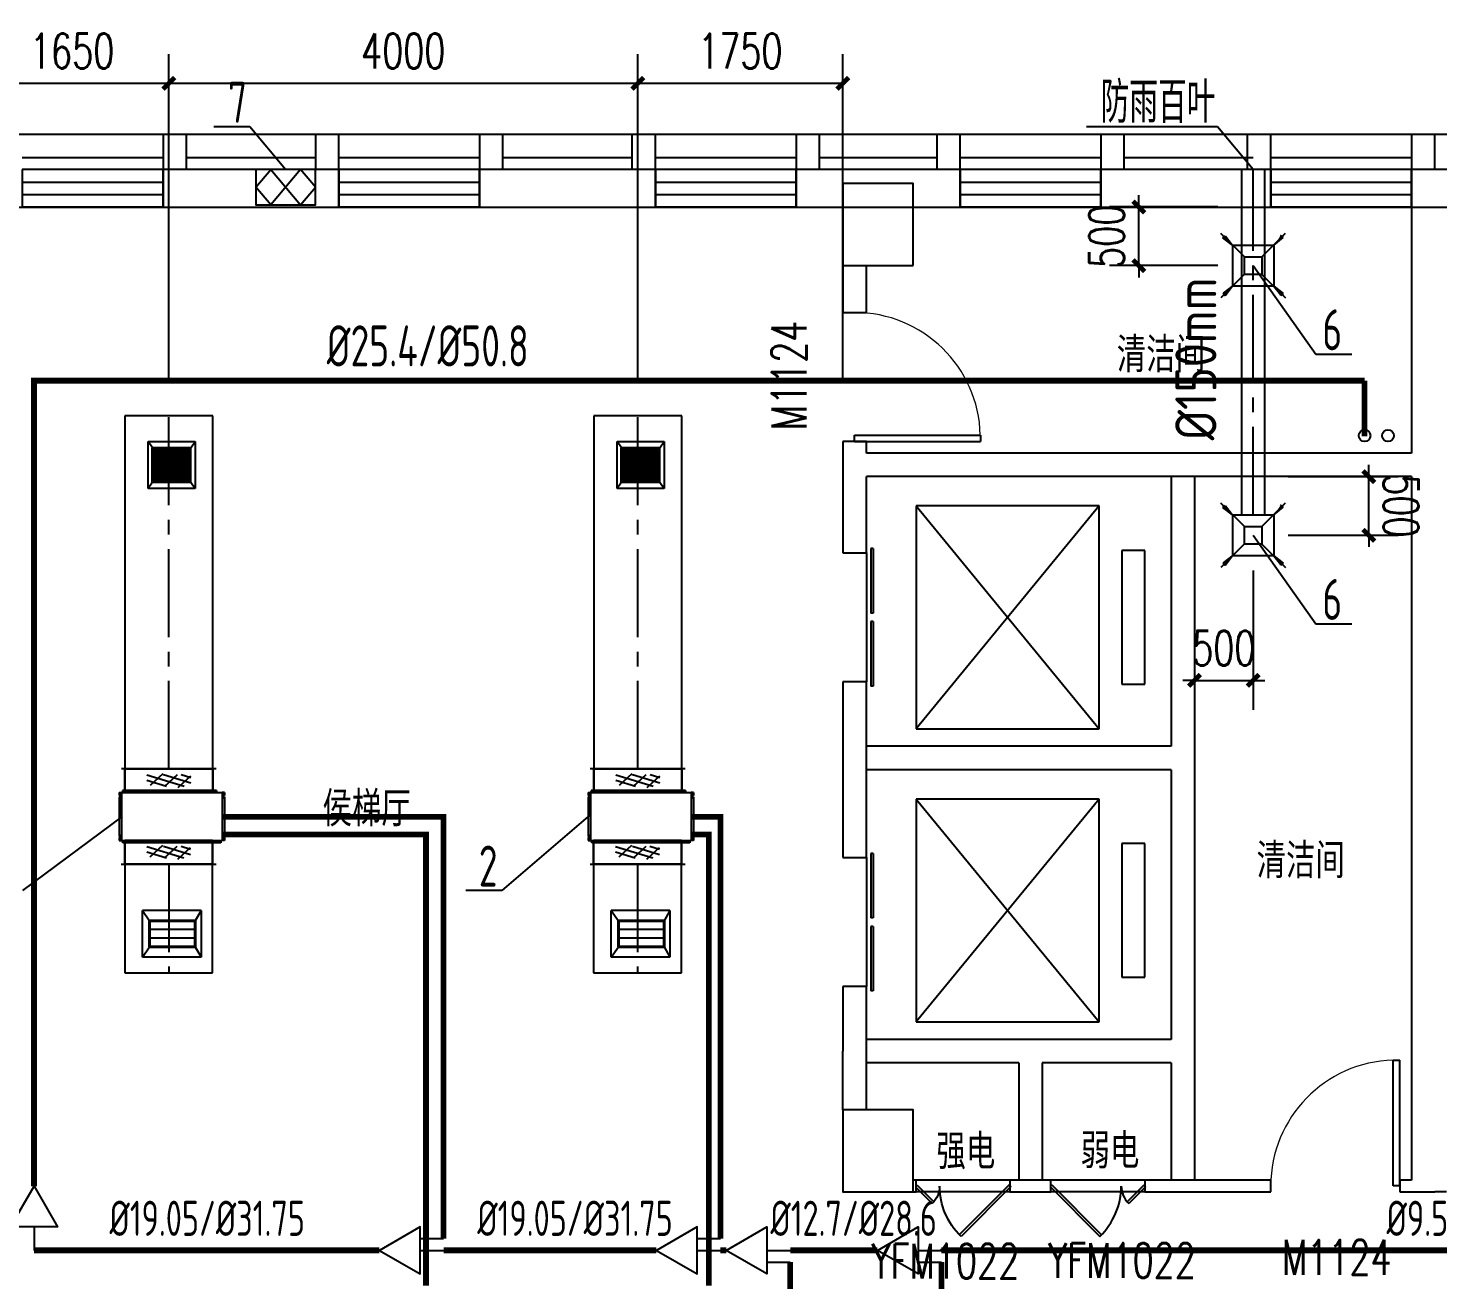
# Model space of a CAD drawing. Extents: x 1738143 to 1822243, y -608375 to -303375.
# Drawn here: x 1785486 to 1797511, y -506984 to -496308 of the extents above; entities that cross this region are included whole.
import ezdxf

# ---------------------------------------------------------------- set-up
doc = ezdxf.new("R2010")
doc.units = 0
doc.header["$LTSCALE"] = 1000
doc.header["$MEASUREMENT"] = 0
doc.linetypes.add('CENTER2', pattern=[1.125, 0.75, -0.125, 0.125, -0.125])
doc.layers.add('A-FLOR-IDEN', color=7, linetype='Continuous', lineweight=20)
for name, color, linetype in [('COLUMN', 9, 'Continuous'), ('DUCT-排风中心线', 5, 'CENTER2'), ('DUCT-排风标注', 3, 'Continuous'), ('DUCT-排风管', 31, 'Continuous'), ('DUCT-排风风口', 7, 'Continuous'), ('DUCT-送风中心线', 5, 'CENTER2'), ('DUCT-送风法兰', 2, 'Continuous'), ('DUCT-送风管', 4, 'Continuous'), ('DUCT-送风管端线', 2, 'Continuous'), ('DUCT-送风阀门', 7, 'Continuous'), ('EVTR', 2, 'Continuous'), ('PIPE-空冷凝水', 150, 'CENTER2'), ('TH_DIM', 3, 'Continuous'), ('TH_TEXT', 7, 'Continuous'), ('VRV-EQUIP', 7, 'Continuous'), ('VRV-PIPE', 1, 'Continuous'), ('VRV-VPIPE', 1, 'Continuous'), ('VRV-配件', 1, 'Continuous'), ('WALL', 9, 'Continuous'), ('WINDOW', 4, 'Continuous'), ('WINDOW_TEXT', 7, 'Continuous'), ('采暖', 7, 'Continuous')]:
    doc.layers.add(name, color=color, linetype=linetype)
doc.styles.add('_TCH_DIM_T3', font='SIMPLEX', dxfattribs={"width": 0.705882, "bigfont": 'GBCBIG'})
doc.styles.add('_TCH_WINDOW', font='SIMPLEX', dxfattribs={"height": 3.5, "bigfont": 'GBCBIG'})
doc.styles.add('ROS', font='simhei.ttf', dxfattribs={"width": 0.7})
doc.styles.get("Standard").update_dxf_attribs({"font": 'gbenor.shx', "bigfont": 'gbcbig.shx'})
doc.styles.add('TSSD_Dimension', font='tssdeng.shx', dxfattribs={"width": 0.7, "bigfont": 'hztxt.shx'})
doc.styles.add('TSSD_Rein', font='Tssdeng.shx', dxfattribs={"width": 0.7, "bigfont": 'hztxt.shx'})
doc.dimstyles.new('_TCH_ARCH&&100', dxfattribs={"dimtxt": 297.5, "dimasz": 100, "dimexe": 250, "dimexo": 300, "dimgap": 126.25, "dimtad": 1, "dimdec": 0, "dimzin": 0, "dimdsep": 46, "dimtxsty": '_TCH_DIM_T3', "dimblk": 'ARCHTICK', "dimcen": 0.09, "dimclrt": 7, "dimazin": 2, "dimtfac": 1, "dimtdec": 0, "dimtix": 1, "dimtmove": 2, "dimatfit": 3, "dimfxl": 30, "dimtolj": 1, "dimtzin": 0, "dimarcsym": 0})

# ---------------------------------------------------------------- blocks, each defined once
blk = doc.blocks.new('_FZHK')
blk.add_lwpolyline([(-0.5, -0.5), (0.5, -0.5), (0.5, 0.5), (-0.5, 0.5)], close=True)
blk = doc.blocks.new('$WINLIB2D$00000001')
at = {"color": 0}
for points in [[(-0.5, 0.5), (-0.5, -0.5)], [(-0.5, 0.5), (0.5, 0.5)], [(0.5, -0.5), (0.5, 0.5)], [(0.5, 0.167), (-0.5, 0.167)], [(0.5, -0.167), (-0.5, -0.167)], [(-0.5, -0.5), (0.5, -0.5)]]:
    blk.add_lwpolyline(points, dxfattribs=at)
blk = doc.blocks.new('$DorLib2D$00000001')
for p, q in [((0.45, 0.975), (0.5, 0.975)), ((0.45, 0), (0.45, 0.975)), ((0.5, 0), (0.5, 0.975)), ((0.5, 0), (0.45, 0))]:
    blk.add_line(p, q)
at = {"lineweight": 13}
blk.add_arc((0.475, 0), 0.975, 91.4693, 180, dxfattribs=at)
blk = doc.blocks.new('$DORLIB2D$00000127')
at = {"color": 0}
for points in [[(-0.533, 0.795), (-0.533, 0.69)], [(-0.033, 0.795), (-0.533, 0.795)], [(-0.033, 0.795), (-0.033, 0.69)], [(0.533, 0.795), (0.033, 0.795)], [(0.033, 0.795), (0.033, 0.69)], [(0.533, 0.795), (0.533, 0.69)], [(-0.033, 0.69), (-0.533, 0.69)], [(0.533, 0.69), (0.033, 0.69)], [(0.5, 0.5), (-0.5, 0.5)]]:
    blk.add_lwpolyline(points, dxfattribs=at)
blk = doc.blocks.new('$DorLib2D$00000221')
at = {"color": 0}
for p, q in [((0.491, -0.01), (-0.04, 0.521)), ((0.509, 0.007), (-0.022, 0.538)), ((-0.509, 0.009), (-0.331, 0.187)), ((-0.491, -0.009), (-0.313, 0.169)), ((-0.491, -0.009), (-0.509, 0.009)), ((0.491, -0.01), (0.509, 0.007))]:
    blk.add_line(p, q, dxfattribs=at)
for centre, radius, start, end in [((0.505, -0.002), 0.755, 134.2734, 179.7238), ((-0.501, 0.003), 0.251, 359.7899, 47.313)]:
    blk.add_arc(centre, radius, start, end, dxfattribs=at)
blk = doc.blocks.new('A$C67117B41')
blk.add_line((21719.1, 23226.2), (-18720.9, 23226.2))
for points in [[(-400.9, 22926.2), (-400.9, 23226.2), (-600.9, 23226.2), (-600.9, 22926.2)], [(899.1, 22926.2), (899.1, 23226.2), (699.1, 23226.2), (699.1, 22926.2)], [(2299.1, 22926.2), (2299.1, 23226.2), (2099.1, 23226.2), (2099.1, 22926.2)], [(3599.1, 22926.2), (3599.1, 23226.2), (3399.1, 23226.2), (3399.1, 22926.2)], [(4999.1, 22926.2), (4999.1, 23226.2), (4799.1, 23226.2), (4799.1, 22926.2)], [(6199.1, 22926.2), (6199.1, 23226.2), (5999.1, 23226.2), (5999.1, 22926.2)], [(7599.1, 22926.2), (7599.1, 23226.2), (7399.1, 23226.2), (7399.1, 22926.2)], [(8849.1, 22926.2), (8849.1, 23226.2), (8649.1, 23226.2), (8649.1, 22926.2)], [(10249.1, 22926.2), (10249.1, 23226.2), (10049.1, 23226.2), (10049.1, 22926.2)], [(-600.9, 23026.2), (-1800.9, 23026.2)], [(699.1, 23026.2), (-400.9, 23026.2)], [(2099.1, 23026.2), (899.1, 23026.2)], [(3399.1, 23026.2), (2299.1, 23026.2)], [(4799.1, 23026.2), (3599.1, 23026.2)], [(5999.1, 23026.2), (4999.1, 23026.2)], [(7399.1, 23026.2), (6199.1, 23026.2)], [(8699.1, 23026.2), (7599.1, 23026.2)], [(10049.1, 23026.2), (8849.1, 23026.2)]]:
    blk.add_lwpolyline(points)
at = {"layer": 'EVTR'}
for p, q in [((7384.1, 20056.2), (5824.1, 20056.2)), ((5824.1, 20056.2), (5824.1, 18156.2)), ((7384.1, 20056.2), (5824.1, 18156.2)), ((5824.1, 20056.2), (7384.1, 18156.2)), ((7384.1, 18156.2), (7384.1, 20056.2)), ((7774.1, 19676.2), (7579.1, 19676.2)), ((7579.1, 19676.2), (7579.1, 18536.2)), ((7774.1, 18536.2), (7774.1, 19676.2)), ((7579.1, 18536.2), (7774.1, 18536.2)), ((5824.1, 18156.2), (7384.1, 18156.2)), ((7384.1, 17556.2), (5824.1, 17556.2)), ((5824.1, 17556.2), (5824.1, 15656.2)), ((7384.1, 17556.2), (5824.1, 15656.2)), ((5824.1, 17556.2), (7384.1, 15656.2)), ((7384.1, 15656.2), (7384.1, 17556.2)), ((7774.1, 17176.2), (7579.1, 17176.2)), ((7579.1, 17176.2), (7579.1, 16036.2)), ((7774.1, 16036.2), (7774.1, 17176.2)), ((7579.1, 16036.2), (7774.1, 16036.2)), ((5824.1, 15656.2), (7384.1, 15656.2))]:
    blk.add_line(p, q, dxfattribs=at)
at = {"layer": 'WALL'}
for p, q in [((899.1, 22926.2), (-600.9, 22926.2)), ((-600.9, 22926.2), (-600.9, 22606.2)), ((899.1, 22606.2), (899.1, 22926.2)), ((3599.1, 22926.2), (2099.1, 22926.2)), ((2099.1, 22926.2), (2099.1, 22606.2)), ((3599.1, 22606.2), (3599.1, 22926.2)), ((5499.1, 22926.2), (4799.1, 22926.2)), ((4799.1, 22926.2), (4799.1, 22606.2)), ((6199.1, 22926.2), (5499.1, 22926.2)), ((6199.1, 22606.2), (6199.1, 22926.2)), ((8849.1, 22926.2), (7399.1, 22926.2)), ((7399.1, 22926.2), (7399.1, 22606.2)), ((8849.1, 22606.2), (8849.1, 22926.2)), ((10249.1, 22926.2), (10049.1, 22926.2)), ((10049.1, 22926.2), (10049.1, 22606.2)), ((11599.1, 22926.2), (10249.1, 22926.2)), ((-600.9, 22606.2), (899.1, 22606.2)), ((2099.1, 22606.2), (3599.1, 22606.2)), ((4799.1, 22606.2), (5199.1, 22606.2)), ((5799.1, 22606.2), (6199.1, 22606.2)), ((7399.1, 22606.2), (8849.1, 22606.2)), ((10049.1, 22606.2), (10049.1, 20506.2)), ((5199.1, 22106.2), (5199.1, 21706.2)), ((5399.1, 21706.2), (5399.1, 22106.2)), ((5199.1, 21706.2), (5399.1, 21706.2)), ((5399.1, 20606.2), (5199.1, 20606.2)), ((5199.1, 20606.2), (5199.1, 20406.2)), ((5399.1, 20506.2), (5399.1, 20606.2)), ((8099.1, 20506.2), (5399.1, 20506.2)), ((10049.1, 20506.2), (8099.1, 20506.2)), ((5199.1, 20406.2), (5199.1, 19656.2)), ((5399.1, 19656.2), (5399.1, 20306.2)), ((8099.1, 20306.2), (5399.1, 20306.2)), ((7999.1, 20306.2), (7999.1, 18006.2)), ((10049.1, 20306.2), (8099.1, 20306.2)), ((8199.1, 20306.2), (8199.1, 17906.2)), ((10049.1, 20306.2), (10049.1, 14306.2)), ((5199.1, 19656.2), (5399.1, 19656.2)), ((5399.1, 18556.2), (5199.1, 18556.2)), ((5199.1, 18556.2), (5199.1, 17906.2)), ((5399.1, 17906.2), (5399.1, 18556.2)), ((7999.1, 18006.2), (5399.1, 18006.2)), ((5199.1, 17906.2), (5199.1, 17056.2)), ((5399.1, 17056.2), (5399.1, 17906.2)), ((7999.1, 17806.2), (5399.1, 17806.2)), ((7999.1, 17806.2), (7999.1, 15506.2)), ((8199.1, 17906.2), (8199.1, 15406.2)), ((5199.1, 17056.2), (5399.1, 17056.2)), ((5399.1, 15956.2), (5199.1, 15956.2)), ((5199.1, 15956.2), (5199.1, 15406.2)), ((5399.1, 15406.2), (5399.1, 15956.2)), ((5199.1, 14906.2), (5199.1, 15406.2)), ((6799.1, 15506.2), (5399.1, 15506.2)), ((5399.1, 14906.2), (5399.1, 15406.2)), ((7999.1, 15506.2), (6799.1, 15506.2)), ((8199.1, 15406.2), (8199.1, 14306.2)), ((6699.1, 15306.2), (5399.1, 15306.2)), ((6699.1, 15306.2), (6699.1, 14306.2)), ((7999.1, 15306.2), (6899.1, 15306.2)), ((6899.1, 15306.2), (6899.1, 14306.2)), ((7999.1, 15306.2), (7999.1, 14306.2)), ((5824.3, 14306.2), (5799.1, 14306.2)), ((5799.1, 14206.2), (5824.3, 14206.2)), ((5824.3, 14206.2), (5824.3, 14306.2)), ((6799.1, 14306.2), (6624.3, 14306.2)), ((6624.3, 14306.2), (6624.3, 14206.2)), ((6624.3, 14206.2), (6799.1, 14206.2)), ((6974, 14306.2), (6799.1, 14306.2)), ((6799.1, 14206.2), (6974, 14206.2)), ((6974, 14206.2), (6974, 14306.2)), ((8099.1, 14306.2), (7774, 14306.2)), ((7774, 14306.2), (7774, 14206.2)), ((7774, 14206.2), (8099.1, 14206.2)), ((8849.1, 14306.2), (8099.1, 14306.2)), ((8099.1, 14206.2), (8849.1, 14206.2)), ((8849.1, 14206.2), (8849.1, 14306.2)), ((10049.1, 14306.2), (9949.1, 14306.2)), ((9949.1, 14306.2), (9949.1, 14206.2)), ((9949.1, 14206.2), (10249.1, 14206.2)), ((10349.1, 14206.2), (10249.1, 14206.2))]:
    blk.add_line(p, q, dxfattribs=at)
at = {"layer": 'WINDOW'}
for p, q in [((6624.3, 14306.2), (5824.3, 14306.2)), ((6624.3, 14206.2), (5824.3, 14206.2)), ((7774, 14306.2), (6974, 14306.2)), ((7774, 14206.2), (6974, 14206.2))]:
    blk.add_line(p, q, dxfattribs=at)
at = {"layer": 'COLUMN', "yscale": 600, "zscale": 600, "rotation": 90}
for p, xscale in [((5499.1, 22456.2), 700), ((5499.1, 14556.2), 699.9999999129213)]:
    blk.add_blockref('_FZHK', p, dxfattribs=dict(at, xscale=xscale))
at = {"layer": 'WINDOW'}
for name, p, xscale, yscale, zscale, rotation in [('$WINLIB2D$00000001', (-1200.9, 22766.2), 1200, 320, 1200, 180), ('$WINLIB2D$00000001', (1499.1, 22766.2), 1200, 320, 1200, 180), ('$WINLIB2D$00000001', (4199.1, 22766.2), 1200, 320, 1200, 180), ('$WINLIB2D$00000001', (6799.1, 22766.2), 1200, 320, 1200, 180), ('$WINLIB2D$00000001', (9449.1, 22766.2), 1200, 320, 1200, 180), ('$DORLIB2D$00000127', (5299.1, 19106.2), 1100, -200, 1100, 89.99999999997867), ('$DORLIB2D$00000127', (5299.1, 16506.2), 1100, -200, 1100, 90)]:
    blk.add_blockref(name, p, dxfattribs=dict(at, xscale=xscale, yscale=yscale, zscale=zscale, rotation=rotation))
ref = blk.add_blockref('$DorLib2D$00000001', (5299.1, 21156.2), dxfattribs=dict(at, xscale=-1100, yscale=-1100, zscale=-1100, rotation=90))
ref.add_attrib('A', 'M1124', (4888.1, 20701.2), dxfattribs={"layer": 'WINDOW_TEXT', "height": 297.5, "rotation": 90, "style": '_TCH_WINDOW', "width": 0.705882})
ref = blk.add_blockref('$DorLib2D$00000001', (9399.1, 14256.2), dxfattribs=dict(at, xscale=-1100, yscale=-1100, zscale=-1100, rotation=180))
ref.add_attrib('A', 'M1124', (8944.1, 13497.7), dxfattribs={"layer": 'WINDOW_TEXT', "height": 297.5, "style": '_TCH_WINDOW', "width": 0.705882})
ref = blk.add_blockref('$DorLib2D$00000221', (6224.3, 14256.2), dxfattribs=dict(at, xscale=-800, yscale=800, zscale=-800, rotation=180))
ref.add_attrib('A', 'YFM1022', (5443.8, 13465), dxfattribs={"layer": 'WINDOW_TEXT', "height": 297.5, "style": '_TCH_WINDOW', "width": 0.705882})
ref = blk.add_blockref('$DorLib2D$00000221', (7374, 14256.2), dxfattribs=dict(at, xscale=800, yscale=800, zscale=800, rotation=180))
ref.add_attrib('A', 'YFM1022', (6950.5, 13470.8), dxfattribs={"layer": 'WINDOW_TEXT', "height": 297.5, "style": '_TCH_WINDOW', "width": 0.705882})
at = {"layer": 'A-FLOR-IDEN', "style": 'ROS', "width": 0.7}
for s, p in [('清洁间', (7536.1, 21225.4)), ('侯梯厅', (760, 17351.6)), ('清洁间', (8728.3, 16908.9)), ('强电', (5997.1, 14427.7)), ('弱电', (7225.9, 14433.6))]:
    blk.add_text(s, height=262.87, dxfattribs=at).set_placement(p)
blk = doc.blocks.new('_ArchTick')
at = {"color": 0, "linetype": 'ByBlock', "const_width": 0.4}
blk.add_lwpolyline([(-0.5, -0.5), (0.5, 0.5)], dxfattribs=at)
blk = doc.blocks.new('*D697')
at = {"layer": 'Defpoints', "color": 0, "transparency": 16777216}
for p in [(1794961, -497833), (1795936, -497833), (1795936, -498333)]:
    blk.add_point(p, dxfattribs=at)
at = {"layer": 'TH_DIM', "color": 0, "lineweight": -2, "transparency": 16777216}
for p, q in [((1795636, -497833), (1794711, -497833)), ((1794961, -497833), (1794961, -497733)), ((1794961, -498333), (1794961, -497833)), ((1795636, -498333), (1794711, -498333)), ((1794961, -498333), (1794961, -498433))]:
    blk.add_line(p, q, dxfattribs=at)
at = {"layer": 'TH_DIM', "color": 0, "lineweight": -2, "transparency": 16777216, "xscale": 100, "yscale": 100, "zscale": 100}
for p, rotation in [((1794961, -497833), 270), ((1794961, -498333), 90)]:
    blk.add_blockref('_ArchTick', p, dxfattribs=dict(at, rotation=rotation))
at = {"layer": 'TH_DIM', "color": 7, "transparency": 16777216, "insert": (1794686, -498083), "char_height": 297.5, "attachment_point": 5, "rotation": 90, "style": '_TCH_DIM_T3'}
blk.add_mtext('\\A1;500', dxfattribs=at)
blk = doc.blocks.new('*D698')
at = {"layer": 'Defpoints', "color": 0, "transparency": 16777216}
for p in [(1795936, -500133), (1796923, -500133), (1795936, -500633)]:
    blk.add_point(p, dxfattribs=at)
at = {"layer": 'TH_DIM', "color": 0, "lineweight": -2, "transparency": 16777216}
for p, q in [((1796923, -500133), (1796923, -500033)), ((1796236, -500133), (1797173, -500133)), ((1796923, -500633), (1796923, -500133)), ((1796236, -500633), (1797173, -500633)), ((1796923, -500633), (1796923, -500733))]:
    blk.add_line(p, q, dxfattribs=at)
at = {"layer": 'TH_DIM', "color": 0, "lineweight": -2, "transparency": 16777216, "xscale": 100, "yscale": 100, "zscale": 100}
for p, rotation in [((1796923, -500133), 270.0078187114077), ((1796923, -500633), 90.00781871140771)]:
    blk.add_blockref('_ArchTick', p, dxfattribs=dict(at, rotation=rotation))
at = {"layer": 'TH_DIM', "color": 7, "transparency": 16777216, "insert": (1797198, -500383), "char_height": 297.5, "attachment_point": 5, "rotation": 270.0078, "style": '_TCH_DIM_T3'}
blk.add_mtext('\\A1;500', dxfattribs=at)
blk = doc.blocks.new('*D699')
at = {"layer": 'Defpoints', "color": 0, "transparency": 16777216}
for p in [(1795436, -500633), (1795936, -500633), (1795936, -501871)]:
    blk.add_point(p, dxfattribs=at)
at = {"layer": 'TH_DIM', "color": 0, "lineweight": -2, "transparency": 16777216}
for p, q in [((1795436, -500933), (1795436, -502121)), ((1795936, -500933), (1795936, -502121)), ((1795436, -501871), (1795336, -501871)), ((1795436, -501871), (1795936, -501871)), ((1795936, -501871), (1796036, -501871))]:
    blk.add_line(p, q, dxfattribs=at)
at = {"layer": 'TH_DIM', "color": 0, "lineweight": -2, "transparency": 16777216, "xscale": 100, "yscale": 100, "zscale": 100}
blk.add_blockref('_ArchTick', (1795436, -501871), dxfattribs=at)
at = {"layer": 'TH_DIM', "color": 0, "lineweight": -2, "transparency": 16777216, "xscale": 100, "yscale": 100, "zscale": 100, "rotation": 180}
blk.add_blockref('_ArchTick', (1795936, -501871), dxfattribs=at)
at = {"layer": 'TH_DIM', "color": 7, "transparency": 16777216, "insert": (1795686, -501596), "char_height": 297.5, "attachment_point": 5, "style": '_TCH_DIM_T3'}
blk.add_mtext('\\A1;500', dxfattribs=at)
blk = doc.blocks.new('*D713')
at = {"layer": 'Defpoints', "color": 0, "transparency": 16777216}
for p in [(1792436, -496778), (1790686, -499615), (1792436, -499615)]:
    blk.add_point(p, dxfattribs=at)
at = {"layer": 'TH_DIM', "color": 0, "lineweight": -2, "transparency": 16777216}
for p, q in [((1790686, -499315), (1790686, -496528)), ((1792436, -499315), (1792436, -496528)), ((1790686, -496778), (1792436, -496778))]:
    blk.add_line(p, q, dxfattribs=at)
at = {"layer": 'TH_DIM', "color": 0, "lineweight": -2, "transparency": 16777216, "xscale": 100, "yscale": 100, "zscale": 100, "rotation": 180}
blk.add_blockref('_ArchTick', (1790686, -496778), dxfattribs=at)
at = {"layer": 'TH_DIM', "color": 0, "lineweight": -2, "transparency": 16777216, "xscale": 100, "yscale": 100, "zscale": 100}
blk.add_blockref('_ArchTick', (1792436, -496778), dxfattribs=at)
at = {"layer": 'TH_DIM', "color": 7, "transparency": 16777216, "insert": (1791561, -496503), "char_height": 297.5, "attachment_point": 5, "style": '_TCH_DIM_T3'}
blk.add_mtext('\\A1;1750', dxfattribs=at)
blk = doc.blocks.new('*D714')
at = {"layer": 'Defpoints', "color": 0, "transparency": 16777216}
for p in [(1790686, -496778), (1786686, -499615), (1790686, -499615)]:
    blk.add_point(p, dxfattribs=at)
at = {"layer": 'TH_DIM', "color": 0, "lineweight": -2, "transparency": 16777216}
for p, q in [((1786686, -499315), (1786686, -496528)), ((1790686, -499315), (1790686, -496528)), ((1786686, -496778), (1790686, -496778))]:
    blk.add_line(p, q, dxfattribs=at)
at = {"layer": 'TH_DIM', "color": 0, "lineweight": -2, "transparency": 16777216, "xscale": 100, "yscale": 100, "zscale": 100, "rotation": 180}
blk.add_blockref('_ArchTick', (1786686, -496778), dxfattribs=at)
at = {"layer": 'TH_DIM', "color": 0, "lineweight": -2, "transparency": 16777216, "xscale": 100, "yscale": 100, "zscale": 100}
blk.add_blockref('_ArchTick', (1790686, -496778), dxfattribs=at)
at = {"layer": 'TH_DIM', "color": 7, "transparency": 16777216, "insert": (1788686, -496503), "char_height": 297.5, "attachment_point": 5, "style": '_TCH_DIM_T3'}
blk.add_mtext('\\A1;4000', dxfattribs=at)
blk = doc.blocks.new('*D715')
at = {"layer": 'Defpoints', "color": 0, "transparency": 16777216}
for p in [(1786686, -496778), (1785036, -499615), (1786686, -499615)]:
    blk.add_point(p, dxfattribs=at)
at = {"layer": 'TH_DIM', "color": 0, "lineweight": -2, "transparency": 16777216}
for p, q in [((1785036, -499315), (1785036, -496528)), ((1786686, -499315), (1786686, -496528)), ((1785036, -496778), (1786686, -496778))]:
    blk.add_line(p, q, dxfattribs=at)
at = {"layer": 'TH_DIM', "color": 0, "lineweight": -2, "transparency": 16777216, "xscale": 100, "yscale": 100, "zscale": 100, "rotation": 180}
blk.add_blockref('_ArchTick', (1785036, -496778), dxfattribs=at)
at = {"layer": 'TH_DIM', "color": 0, "lineweight": -2, "transparency": 16777216, "xscale": 100, "yscale": 100, "zscale": 100}
blk.add_blockref('_ArchTick', (1786686, -496778), dxfattribs=at)
at = {"layer": 'TH_DIM', "color": 7, "transparency": 16777216, "insert": (1785861, -496503), "char_height": 297.5, "attachment_point": 5, "style": '_TCH_DIM_T3'}
blk.add_mtext('\\A1;1650', dxfattribs=at)
blk = doc.blocks.new('$风口$00000108')
for p, q in [((-250, 135), (-190, 75)), ((-250, -135), (-250, 135)), ((250, 135), (200, 75)), ((250, 135), (250, -135)), ((200, 25), (-190, 25)), ((-250, -135), (-190, -75)), ((200, -25), (-190, -25)), ((200, -75), (250, -135)), ((250, -135), (-250, -135))]:
    blk.add_line(p, q)
at = {"linetype": 'Continuous'}
blk.add_line((250, 135), (-250, 135), dxfattribs=at)
at = {"lineweight": 40}
for p, q in [((-190, 75), (200, 75)), ((-190, -75), (-190, 75)), ((200, 75), (200, -75)), ((-190, -75), (200, -75))]:
    blk.add_line(p, q, dxfattribs=at)
blk = doc.blocks.new('$风口$00000138')
for p, q in [((-195, 130), (195, 130)), ((-195, -130), (-195, 130)), ((-160, 95), (-195, 130)), ((160, 95), (-160, 95)), ((160, 95), (195, 130)), ((160, -95), (160, 95)), ((195, 130), (195, -130)), ((-160, -95), (-195, -130)), ((195, -130), (-195, -130)), ((-160, -95), (160, -95)), ((160, -95), (195, -130))]:
    blk.add_line(p, q)
at = {"lineweight": 40}
blk.add_line((-160, 95), (-160, -95), dxfattribs=at)
at = {"lineweight": -3}
for p, q in [((-140, -95), (-140, 95)), ((-135, 95), (-135, -95)), ((-115, -95), (-115, 95)), ((-110, 95), (-110, -95)), ((-90, -95), (-90, 95)), ((-85, 95), (-85, -95)), ((-65, -95), (-65, 95)), ((-60, 95), (-60, -95)), ((-40, -95), (-40, 95)), ((-35, 95), (-35, -95)), ((-15, -95), (-15, 95)), ((-10, 95), (-10, -95)), ((10, -95), (10, 95)), ((15, 95), (15, -95)), ((35, -95), (35, 95)), ((40, 95), (40, -95)), ((60, -95), (60, 95)), ((65, 95), (65, -95)), ((85, -95), (85, 95)), ((90, 95), (90, -95)), ((110, -95), (110, 95)), ((115, 95), (115, -95)), ((135, -95), (135, 95)), ((140, 95), (140, -95)), ((-140, 68.5), (-160, 68.5)), ((-160, 64), (-140, 64)), ((-140, 42), (-160, 42)), ((-160, 37.5), (-140, 37.5)), ((-140, 15.5), (-160, 15.5)), ((-160, 11), (-140, 11)), ((-115, 68.5), (-135, 68.5)), ((-135, 64), (-115, 64)), ((-115, 42), (-135, 42)), ((-135, 37.5), (-115, 37.5)), ((-115, 15.5), (-135, 15.5)), ((-135, 11), (-115, 11)), ((-90, 68.5), (-110, 68.5)), ((-110, 64), (-90, 64)), ((-90, 42), (-110, 42)), ((-110, 37.5), (-90, 37.5)), ((-90, 15.5), (-110, 15.5)), ((-110, 11), (-90, 11)), ((-65, 68.5), (-85, 68.5)), ((-85, 64), (-65, 64)), ((-65, 42), (-85, 42)), ((-85, 37.5), (-65, 37.5)), ((-65, 15.5), (-85, 15.5)), ((-85, 11), (-65, 11)), ((-40, 68.5), (-60, 68.5)), ((-60, 64), (-40, 64)), ((-40, 42), (-60, 42)), ((-60, 37.5), (-40, 37.5)), ((-40, 15.5), (-60, 15.5)), ((-60, 11), (-40, 11)), ((-15, 68.5), (-35, 68.5)), ((-35, 64), (-15, 64)), ((-15, 42), (-35, 42)), ((-35, 37.5), (-15, 37.5)), ((-15, 15.5), (-35, 15.5)), ((-35, 11), (-15, 11)), ((10, 68.5), (-10, 68.5)), ((-10, 64), (10, 64)), ((10, 42), (-10, 42)), ((-10, 37.5), (10, 37.5)), ((10, 15.5), (-10, 15.5)), ((-10, 11), (10, 11)), ((35, 68.5), (15, 68.5)), ((15, 64), (35, 64)), ((35, 42), (15, 42)), ((15, 37.5), (35, 37.5)), ((35, 15.5), (15, 15.5)), ((15, 11), (35, 11)), ((60, 68.5), (40, 68.5)), ((40, 64), (60, 64)), ((60, 42), (40, 42)), ((40, 37.5), (60, 37.5)), ((60, 15.5), (40, 15.5)), ((40, 11), (60, 11)), ((85, 68.5), (65, 68.5)), ((65, 64), (85, 64)), ((85, 42), (65, 42)), ((65, 37.5), (85, 37.5)), ((85, 15.5), (65, 15.5)), ((65, 11), (85, 11)), ((110, 68.5), (90, 68.5)), ((90, 64), (110, 64)), ((110, 42), (90, 42)), ((90, 37.5), (110, 37.5)), ((110, 15.5), (90, 15.5)), ((90, 11), (110, 11)), ((135, 68.5), (115, 68.5)), ((115, 64), (135, 64)), ((135, 42), (115, 42)), ((115, 37.5), (135, 37.5)), ((135, 15.5), (115, 15.5)), ((115, 11), (135, 11)), ((160, 68.5), (140, 68.5)), ((140, 64), (160, 64)), ((160, 42), (140, 42)), ((140, 37.5), (160, 37.5)), ((160, 15.5), (140, 15.5)), ((140, 11), (160, 11)), ((-140, -11), (-160, -11)), ((-160, -15.5), (-140, -15.5)), ((-140, -37.5), (-160, -37.5)), ((-160, -42), (-140, -42)), ((-140, -64), (-160, -64)), ((-160, -68.5), (-140, -68.5)), ((-115, -11), (-135, -11)), ((-135, -15.5), (-115, -15.5)), ((-115, -37.5), (-135, -37.5)), ((-135, -42), (-115, -42)), ((-115, -64), (-135, -64)), ((-135, -68.5), (-115, -68.5)), ((-90, -11), (-110, -11)), ((-110, -15.5), (-90, -15.5)), ((-90, -37.5), (-110, -37.5)), ((-110, -42), (-90, -42)), ((-90, -64), (-110, -64)), ((-110, -68.5), (-90, -68.5)), ((-65, -11), (-85, -11)), ((-85, -15.5), (-65, -15.5)), ((-65, -37.5), (-85, -37.5)), ((-85, -42), (-65, -42)), ((-65, -64), (-85, -64)), ((-85, -68.5), (-65, -68.5)), ((-40, -11), (-60, -11)), ((-60, -15.5), (-40, -15.5)), ((-40, -37.5), (-60, -37.5)), ((-60, -42), (-40, -42)), ((-40, -64), (-60, -64)), ((-60, -68.5), (-40, -68.5)), ((-15, -11), (-35, -11)), ((-35, -15.5), (-15, -15.5)), ((-15, -37.5), (-35, -37.5)), ((-35, -42), (-15, -42)), ((-15, -64), (-35, -64)), ((-35, -68.5), (-15, -68.5)), ((10, -11), (-10, -11)), ((-10, -15.5), (10, -15.5)), ((10, -37.5), (-10, -37.5)), ((-10, -42), (10, -42)), ((10, -64), (-10, -64)), ((-10, -68.5), (10, -68.5)), ((35, -11), (15, -11)), ((15, -15.5), (35, -15.5)), ((35, -37.5), (15, -37.5)), ((15, -42), (35, -42)), ((35, -64), (15, -64)), ((15, -68.5), (35, -68.5)), ((60, -11), (40, -11)), ((40, -15.5), (60, -15.5)), ((60, -37.5), (40, -37.5)), ((40, -42), (60, -42)), ((60, -64), (40, -64)), ((40, -68.5), (60, -68.5)), ((85, -11), (65, -11)), ((65, -15.5), (85, -15.5)), ((85, -37.5), (65, -37.5)), ((65, -42), (85, -42)), ((85, -64), (65, -64)), ((65, -68.5), (85, -68.5)), ((110, -11), (90, -11)), ((90, -15.5), (110, -15.5)), ((110, -37.5), (90, -37.5)), ((90, -42), (110, -42)), ((110, -64), (90, -64)), ((90, -68.5), (110, -68.5)), ((135, -11), (115, -11)), ((115, -15.5), (135, -15.5)), ((135, -37.5), (115, -37.5)), ((115, -42), (135, -42)), ((135, -64), (115, -64)), ((115, -68.5), (135, -68.5)), ((160, -11), (140, -11)), ((140, -15.5), (160, -15.5)), ((160, -37.5), (140, -37.5)), ((140, -42), (160, -42)), ((160, -64), (140, -64)), ((140, -68.5), (160, -68.5))]:
    blk.add_line(p, q, dxfattribs=at)
blk = doc.blocks.new('00000589Body')
at = {"color": 0, "linetype": 'ByBlock', "lineweight": -2}
for p, q in [((250, 500), (-250, 500)), ((-250, -500), (-250, 500)), ((250, -500), (250, 500)), ((-250, -500), (250, -500))]:
    blk.add_line(p, q, dxfattribs=at)
at = {"color": 0, "linetype": 'ByBlock'}
for p, q in [((-125, -174), (120, 250)), ((-125, 26), (4, 250)), ((145, 69), (-105, 213)), ((125, -93), (-125, 51)), ((-53, -250), (125, 59)), ((96, -246), (-154, -102)), ((62, -250), (125, -141))]:
    blk.add_line(p, q, dxfattribs=at)
blk = doc.blocks.new('$VRV_海信日立$00000013')
for p, q in [((-450, 135), (-430, 135)), ((-450, 135), (-450, 118.25)), ((-443.5, 118.25), (-450, 118.25)), ((-443.5, 111.75), (-450, 111.75)), ((-450, 111.75), (-450, -111.75)), ((-443.5, 118.25), (-443.5, 121.5)), ((-443.5, 108.5), (-443.5, 111.75)), ((-436.5, 121.5), (-436.5, 108.5)), ((-430, 135), (-430, -135)), ((-429.6, 134.6), (-430, 134.6)), ((-430, -0.5), (-430, 134.6)), ((-429.6, 135), (-429.6, 134.6)), ((-429.6, 135), (389, 135)), ((-429, 135.5), (-429, 135)), ((389, 135.5), (-429, 135.5)), ((389, 135), (-429, 135)), ((382, 147.5), (-422, 147.5)), ((-422, 147.5), (-422, 135.5)), ((375, 135.5), (375, 135)), ((382, 147.5), (382, 135.5)), ((389, 135.5), (389, 135)), ((389, 134.6), (389, 135)), ((430, 134.6), (389, 134.6)), ((430, 134.6), (429.6, 134.6)), ((430, 135), (430, -135)), ((450, 135), (430, 135)), ((430, 134.6), (430, -6.5)), ((436.5, 121.5), (436.5, 108.5)), ((443.5, 118.25), (443.5, 121.5)), ((443.5, 118.25), (450, 118.25)), ((443.5, 111.75), (450, 111.75)), ((443.5, 108.5), (443.5, 111.75)), ((450, 135), (450, 118.25)), ((450, 111.75), (450, -111.75)), ((430, -46.617211), (430, -74.743728)), ((-443.5, -111.75), (-450, -111.75)), ((-450, -118.25), (-450, -135)), ((-443.5, -118.25), (-450, -118.25)), ((-450, -135), (-430, -135)), ((-443.5, -108.5), (-443.5, -111.75)), ((-443.5, -118.25), (-443.5, -121.5)), ((-436.5, -121.5), (-436.5, -108.5)), ((-430, -134.6), (-429.6, -134.6)), ((-429.6, -134.6), (-429.6, -135)), ((-429.6, -135), (-425, -135)), ((-425, -135), (425.014933, -135)), ((-425, -135.5), (-425, -135)), ((-425, -135.5), (425.014933, -135.5)), ((-418, -147.5), (-418, -135)), ((418, -147.5), (-418, -147.5)), ((418, -135.5), (418, -147.5)), ((425, -135), (425, -135.5)), ((429.6, -135), (425.014933, -135)), ((430, -134.6), (429.6, -134.6)), ((429.6, -134.6), (429.6, -135)), ((430, -84.256272), (430, -135)), ((450, -135), (430, -135)), ((436.5, -108.5), (436.5, -121.5)), ((443.5, -108.5), (443.5, -111.75)), ((443.5, -111.75), (450, -111.75)), ((443.5, -118.25), (450, -118.25)), ((443.5, -118.25), (443.5, -121.5)), ((450, -118.25), (450, -135))]:
    blk.add_line(p, q)
for centre, start, end in [((-440, 121.5), 90, 180), ((-440, 108.5), 180, 270), ((-440, 121.5), 0, 90), ((-440, 108.5), 270, 0), ((440, 121.5), 90, 180), ((440, 108.5), 180, 270), ((440, 121.5), 0, 90), ((440, 108.5), 270, 0), ((-440, -108.5), 90, 180), ((-440, -121.5), 180, 270), ((-440, -108.5), 0, 90), ((-440, -121.5), 270, 0), ((440, -108.5), 90, 180), ((440, -121.5), 180, 270), ((440, -108.5), 0, 90), ((440, -121.5), 270, 0)]:
    blk.add_arc(centre, 3.5, start, end)
blk = doc.blocks.new('$风口$00000069')
h = blk.add_hatch(color=256)
h.paths.add_polyline_path([(-178, 178), (-248, 243), (-236, 252)])
h.paths.add_polyline_path([(-175, 175), (-258, 236), (-248, 243)])
for points in [[(-258, 236), (-258, 236), (-245, 248), (-244, 247)], [(-248, 243), (-249, 244), (-238, 254), (-236, 252)], [(245, 245), (246, 246), (235, 256), (233, 253)], [(256, 239), (256, 239), (246, 246), (245, 245)], [(-246, -247), (-247, -248), (-256, -236), (-254, -235)], [(257, -237), (257, -237), (248, -245), (247, -244)], [(-239, -257), (-239, -257), (-247, -248), (-246, -247)], [(247, -244), (248, -245), (237, -254), (235, -252)]]:
    blk.add_hatch(color=256).paths.add_polyline_path(points)
h = blk.add_hatch(color=256)
h.paths.add_polyline_path([(178, 177), (245, 245), (233, 253)])
h.paths.add_polyline_path([(175, 175), (256, 239), (245, 245)])
h = blk.add_hatch(color=256)
h.paths.add_polyline_path([(-178, -178), (-246, -247), (-254, -234)])
h.paths.add_polyline_path([(-175, -175), (-239, -257), (-246, -247)])
h = blk.add_hatch(color=256)
h.paths.add_polyline_path([(177, -177), (247, -244), (235, -252)])
h.paths.add_polyline_path([(174, -175), (257, -237), (247, -244)])
for p, q in [((-75, 75), (-275, 275)), ((-258, 236), (-237, 255)), ((-258, 236), (-236, 252)), ((-236, 252), (-178, 177)), ((75, 75), (276, 276)), ((235, 256), (233, 253)), ((256, 239), (233, 253)), ((256, 239), (234, 256)), ((234, 256), (235, 256)), ((-176, 175), (-258, 236)), ((-258, 236), (-250, 236)), ((-175, -175), (-175, 175)), ((-175, 175), (175, 175)), ((175, 175), (256, 239)), ((175, 175), (175, -175)), ((256, 239), (247, 238)), ((-75, -75), (-75, 75)), ((-75, 75), (75, 75)), ((75, 75), (75, -75)), ((-76, -76), (-276, -276)), ((75, -75), (-75, -75)), ((75, -75), (275, -275)), ((-257, -236), (-256, -236)), ((-239, -257), (-257, -236)), ((-256, -236), (-253, -234)), ((-254, -234), (-178, -178)), ((-239, -257), (-254, -234)), ((-176, -176), (-239, -257)), ((175, -175), (-175, -175)), ((175, -175), (257, -237)), ((235, -252), (177, -177)), ((257, -237), (235, -252)), ((257, -237), (236, -255)), ((257, -237), (248, -236)), ((-239, -257), (-238, -248)), ((237, -254), (234, -251)), ((236, -255), (237, -254))]:
    blk.add_line(p, q)

msp = doc.modelspace()

# ---------------------------------------------------------------- hatches: boundary and pattern name
at = {"layer": 'PIPE-空冷凝水', "linetype": 'CENTER2'}
for points in [[(1788879.3, -503186), (1788879.3, -503161), (1788904.3, -503161)], [(1788879.3, -503186), (1788904.3, -503186), (1788904.3, -503161)], [(1791292, -503186), (1791292, -503161), (1791317, -503161)], [(1791292, -503186), (1791317, -503186), (1791317, -503161)]]:
    msp.add_hatch(color=256, dxfattribs=at).paths.add_polyline_path(points)
at = {"layer": 'VRV-PIPE', "linetype": 'Continuous'}
for points in [[(1785536.2, -499314), (1785511.2, -499314), (1785511.2, -499289)], [(1785536.2, -499314), (1785536.2, -499289), (1785511.2, -499289)], [(1789029.3, -503034.5), (1789029.3, -503009.5), (1789054.3, -503009.5)], [(1789029.3, -503034.5), (1789054.3, -503034.5), (1789054.3, -503009.5)], [(1791392, -503034.5), (1791392, -503009.5), (1791417, -503009.5)], [(1791392, -503034.5), (1791417, -503034.5), (1791417, -503009.5)]]:
    msp.add_hatch(color=256, dxfattribs=at).paths.add_polyline_path(points)

# ---------------------------------------------------------------- linework, layer by layer
for p, q in [((1787377.6, -497149.3, 600.2), (1787070.3, -497149.3, 600.2)), ((1787681.9, -497513.2), (1787377.6, -497149.3, 600.2)), ((1795631.8, -497149.3, 3475.2), (1794514.3, -497149.3, 3475.2)), ((1795936.1, -497513.2, 2875), (1795631.8, -497149.3, 3475.2)), ((1795936.2, -498333.1, 2600), (1796470.6, -499089.6, 3200.2)), ((1796470.6, -499089.6, 3200.2), (1796777.9, -499089.6, 3200.2)), ((1795936.2, -500633.2), (1796470.6, -501389.7, 600.2)), ((1796470.6, -501389.7, 600.2), (1796777.9, -501389.7, 600.2)), ((1786287, -503033, 2500), (1785437.3, -503664.7, -1899.8)), ((1790262, -503033, 2500), (1789527, -503664.7, -1899.8)), ((1789527, -503664.7, -1899.8), (1789219.6, -503664.7, -1899.8))]:
    msp.add_line(p, q)
at = {"color": 1}
msp.add_lwpolyline([(1787936.2, -497513.2), (1787427.6, -497513.2), (1787427.6, -497813.2), (1787936.2, -497813.2)], close=True, dxfattribs=at)
msp.add_lwpolyline([(1787936.2, -497663.2), (1787809, -497513.2), (1787554.8, -497813.2), (1787427.6, -497663.2), (1787554.8, -497513.2), (1787809, -497813.2)], close=True)
for points in [[(1752436.2, -513558.2), (1752436.2, -511633), (1769036.2, -511633), (1769036.2, -506233.2), (1785036.2, -506233.2), (1785036.2, -497833.2), (1808436.2, -497833.2), (1808836.2, -498333.2), (1808836.2, -521533.2), (1808436.2, -522033.2), (1793036.2, -522033.2), (1793036.2, -527633.2), (1792536.2, -528233.2), (1752436.2, -528233.2), (1752447.2, -500582.6), (1768736.2, -500582.6)], [(1752442.8, -511633), (1769036.2, -511633), (1769036.2, -506233.2), (1785036.2, -506233.2), (1785036.2, -497833.2), (1808436.2, -497833.2), (1808836.2, -498383.2), (1808836.2, -521533.2), (1808436.2, -522033.2), (1793036.2, -522033.2), (1793036.2, -527633.2), (1792536.2, -528233.2), (1752436.2, -528233.2), (1752442.8, -511633)]]:
    msp.add_lwpolyline(points)
at = {"layer": 'DUCT-排风中心线'}
msp.add_line((1795936.1, -500458.2), (1795936.1, -497513.2), dxfattribs=at)
at = {"layer": 'DUCT-排风管'}
for p, q in [((1796036.1, -497513.2), (1795836.1, -497513.2)), ((1795836.1, -497513.2), (1795836.1, -500458.2)), ((1796036.1, -500458.2), (1796036.1, -497513.2)), ((1795836.1, -500458.2), (1796036.1, -500458.2))]:
    msp.add_line(p, q, dxfattribs=at)
at = {"layer": 'DUCT-送风中心线'}
for p, q in [((1786686, -502626.3), (1786686, -499615.4)), ((1790686, -502626.3), (1790686, -499615.4)), ((1786684.7, -503438.1), (1786684.7, -504364.4)), ((1790684.7, -503438.1), (1790684.7, -504364.4))]:
    msp.add_line(p, q, dxfattribs=at)
at = {"layer": 'DUCT-送风法兰'}
for p, q in [((1787091, -502626.4), (1786281, -502626.4)), ((1791091, -502626.4), (1790281, -502626.4)), ((1787091, -502826.6), (1786281, -502826.6)), ((1791091, -502826.6), (1790281, -502826.6)), ((1786279.7, -503237.6), (1787089.7, -503237.6)), ((1786279.7, -503237.8), (1787089.7, -503237.8)), ((1790279.7, -503237.6), (1791089.7, -503237.6)), ((1790279.7, -503237.8), (1791089.7, -503237.8)), ((1786279.7, -503438), (1787089.7, -503438)), ((1790279.7, -503438), (1791089.7, -503438))]:
    msp.add_line(p, q, dxfattribs=at)
at = {"layer": 'DUCT-送风管'}
for p, q in [((1787061, -499615.4), (1786311, -499615.4)), ((1786311, -499615.4), (1786311, -502626.3)), ((1787061, -502626.3), (1787061, -499615.4)), ((1791061, -499615.4), (1790311, -499615.4)), ((1790311, -499615.4), (1790311, -502626.3)), ((1791061, -502626.3), (1791061, -499615.4)), ((1786311, -502826.5), (1786311, -502626.5)), ((1787061, -502626.5), (1787061, -502826.5)), ((1790311, -502826.5), (1790311, -502626.5)), ((1791061, -502626.5), (1791061, -502826.5)), ((1786309.7, -503437.9), (1786309.7, -503237.9)), ((1787059.7, -503237.9), (1787059.7, -503437.9)), ((1790309.7, -503437.9), (1790309.7, -503237.9)), ((1791059.7, -503237.9), (1791059.7, -503437.9)), ((1786309.7, -503438.1), (1786309.7, -504364.4)), ((1787059.7, -504364.4), (1787059.7, -503438.1)), ((1790309.7, -503438.1), (1790309.7, -504364.4)), ((1791059.7, -504364.4), (1791059.7, -503438.1)), ((1786309.7, -504364.4), (1787059.7, -504364.4)), ((1790309.7, -504364.4), (1791059.7, -504364.4))]:
    msp.add_line(p, q, dxfattribs=at)
at = {"layer": 'DUCT-送风管端线'}
for p, q in [((1786311, -502626.3), (1787061, -502626.3)), ((1786311, -502626.5), (1787061, -502626.5)), ((1790311, -502626.3), (1791061, -502626.3)), ((1790311, -502626.5), (1791061, -502626.5)), ((1786311, -502826.5), (1787061, -502826.5)), ((1790311, -502826.5), (1791061, -502826.5)), ((1786309.7, -503237.9), (1787059.7, -503237.9)), ((1790309.7, -503237.9), (1791059.7, -503237.9)), ((1786309.7, -503437.9), (1787059.7, -503437.9)), ((1787059.7, -503438.1), (1786309.7, -503438.1)), ((1790309.7, -503437.9), (1791059.7, -503437.9)), ((1791059.7, -503438.1), (1790309.7, -503438.1))]:
    msp.add_line(p, q, dxfattribs=at)
at = {"layer": 'PIPE-空冷凝水', "linetype": 'CENTER2', "const_width": 50}
for points in [[(1787142, -503186), (1788879.3, -503186)], [(1788879.3, -503186), (1788879.3, -507033.2)], [(1791142, -503186), (1791292, -503186)], [(1791292, -507033.2), (1791292, -503186)]]:
    msp.add_lwpolyline(points, dxfattribs=at)
at = {"layer": 'VRV-PIPE', "linetype": 'Continuous', "const_width": 50}
for points in [[(1785536.2, -506186.8), (1785536.2, -499314)], [(1785536.2, -499314), (1796886.2, -499314)], [(1796886.2, -499788.7), (1796886.2, -499314)], [(1787142, -503034.5), (1789029.3, -503034.5)], [(1789029.3, -503034.5), (1789029.3, -506633.2)], [(1791142, -503034.5), (1791392, -503034.5)], [(1791392, -506633.2), (1791392, -503034.5)], [(1785536.2, -506733.2), (1788482.9, -506733.2)], [(1789029.3, -506733.2), (1790845.6, -506733.2)], [(1791392, -506733.2), (1791440.4, -506733.2)], [(1791986.8, -506733.2), (1792730.7, -506733.2)], [(1793277.1, -506733.2), (1800731.3, -506733.2)], [(1791986.8, -508524.4), (1791986.8, -506833.2)], [(1793277.1, -508524.4), (1793277.1, -506833.2)]]:
    msp.add_lwpolyline(points, dxfattribs=at)
at = {"layer": 'VRV-VPIPE', "linetype": 'Continuous'}
for centre in [(1796886.2, -499783.2), (1797086.2, -499783.2)]:
    msp.add_circle(centre, 50, dxfattribs=at)
at = {"layer": 'VRV-配件'}
for p, q in [((1785536.2, -506533.2), (1785536.2, -506733.2)), ((1788829.3, -506633.2), (1789029.3, -506633.2)), ((1788829.3, -506733.2), (1789029.3, -506733.2)), ((1791192, -506633.2), (1791392, -506633.2)), ((1791192, -506733.2), (1791392, -506733.2)), ((1791786.8, -506733.2), (1791986.8, -506733.2)), ((1793077.1, -506733.2), (1793277.1, -506733.2)), ((1791786.8, -506833.2), (1791986.8, -506833.2)), ((1793077.1, -506833.2), (1793277.1, -506833.2))]:
    msp.add_line(p, q, dxfattribs=at)
at = {"layer": 'VRV-配件', "elevation": 2500}
for points in [[(1785536.2, -506186.8), (1785736.2, -506533.2), (1785336.2, -506533.2)], [(1788482.9, -506733.2), (1788829.3, -506933.2), (1788829.3, -506533.2)], [(1790845.6, -506733.2), (1791192, -506933.2), (1791192, -506533.2)], [(1791440.4, -506733.2), (1791786.8, -506533.2), (1791786.8, -506933.2)], [(1792730.7, -506733.2), (1793077.1, -506533.2), (1793077.1, -506933.2)]]:
    msp.add_lwpolyline(points, close=True, dxfattribs=at)

# ---------------------------------------------------------------- block references
msp.add_blockref('A$C67117B41', (1787237.1, -520439.4))
at = {"layer": 'DUCT-排风风口'}
for p in [(1795936.2, -498333.1, 2600), (1795936.2, -500633.2, 2600)]:
    msp.add_blockref('$风口$00000069', p, dxfattribs=at)
at = {"layer": 'DUCT-排风风口', "xscale": 1.025641025641026, "yscale": 1.538461538461539}
for p in [(1786710.7, -500033.2, 2600), (1790710.7, -500033.2, 2600)]:
    msp.add_blockref('$风口$00000138', p, dxfattribs=at)
at = {"layer": 'DUCT-排风风口', "yscale": 1.481481481481482}
for p in [(1786710.7, -504033.2, 2600), (1790710.7, -504033.2, 2600)]:
    msp.add_blockref('$风口$00000108', p, dxfattribs=at)
at = {"layer": 'DUCT-送风阀门', "xscale": 0.4, "yscale": 0.75, "rotation": 89.99999999999999}
for p in [(1786686, -502726.5, 2500), (1790686, -502726.5, 2500), (1786684.7, -503337.9, 2500), (1790684.7, -503337.9, 2500)]:
    msp.add_blockref('00000589Body', p, dxfattribs=at)
at = {"layer": 'VRV-EQUIP', "yscale": 1.515254237288136}
for p in [(1786712, -503033, 2500), (1790712, -503033, 2500)]:
    msp.add_blockref('$VRV_海信日立$00000013', p, dxfattribs=at)

# ---------------------------------------------------------------- texts
at = {"layer": 'DUCT-排风标注'}
msp.add_text('%%C150mm', height=350, rotation=90, dxfattribs=at).set_placement((1795622.3, -499823.2, 2500))
at = {"layer": 'TH_TEXT', "style": 'TSSD_Rein', "width": 0.7}
for s, p in [('防雨百叶', (1794634.3, -497114.8, 3475.2)), ('7', (1787190.2, -497114.8, 600.2)), ('6', (1796526, -499055.1, 3200.2)), ('6', (1796526, -501355.2, 600.2)), ('2', (1789330.1, -503630.2, -1899.8))]:
    msp.add_text(s, height=350, dxfattribs=at).set_placement(p)
at = {"layer": '采暖', "width": 28472.73, "attachment_point": 7, "line_spacing_factor": 0.96}
for s, insert, char_height, style in [('{\\Ftssdeng,tssdchn|c134;%%C25.4/%%C50.8}', (1788033.5, -499192.6), 350, 'TSSD_Dimension'), ('{\\Ftssdeng,tssdchn|c134;%%C19.05/%%C31.75}', (1786179.8, -506609.7, 5000), 300, 'TSSD_Rein'), ('{\\Ftssdeng,tssdchn|c134;%%C19.05/%%C31.75}', (1789317.6, -506609.7, 5000), 300, 'TSSD_Rein'), ('{\\Ftssdeng,tssdchn|c134;%%C12.7/%%C28.6}', (1791818.1, -506609.7, 5000), 300, 'TSSD_Rein'), ('{\\Ftssdeng,tssdchn|c134;%%C9.53/%%C22.20}', (1797074.1, -506609.7, 5000), 300, 'TSSD_Rein')]:
    msp.add_mtext(s, dxfattribs=dict(at, insert=insert, char_height=char_height, style=style))

# ---------------------------------------------------------------- dimensions: what is measured, and where the dimension line sits
at = {"layer": 'TH_DIM'}
for p1, p2, distance, picture, middle in [((1785036.2, -499615.4), (1786686, -499615.4), 2837.5, '*D715', (1785861.1, -496503)), ((1786686, -499615.4), (1790686, -499615.4), 2837.5, '*D714', (1788686, -496503)), ((1790686, -499615.4), (1792436.2, -499615.4), 2837.5, '*D713', (1791561.1, -496503)), ((1795936.2, -498333.1), (1795936.2, -497833.2), 975.5, '*D697', (1794685.7, -498083.1)), ((1795936.2, -500633.2), (1795936.1, -500133.2), -987.2, '*D698', (1797198.4, -500383)), ((1795436.2, -500633.2), (1795936.2, -500633.2), -1238.1, '*D699', (1795686.2, -501596.2))]:
    dim = msp.add_aligned_dim(p1=p1, p2=p2, distance=distance, dimstyle='_TCH_ARCH&&100', dxfattribs=at)
    dim.commit()
    dim.dimension.update_dxf_attribs({"geometry": picture, "text_midpoint": middle})

doc.saveas('drawing.dxf')
